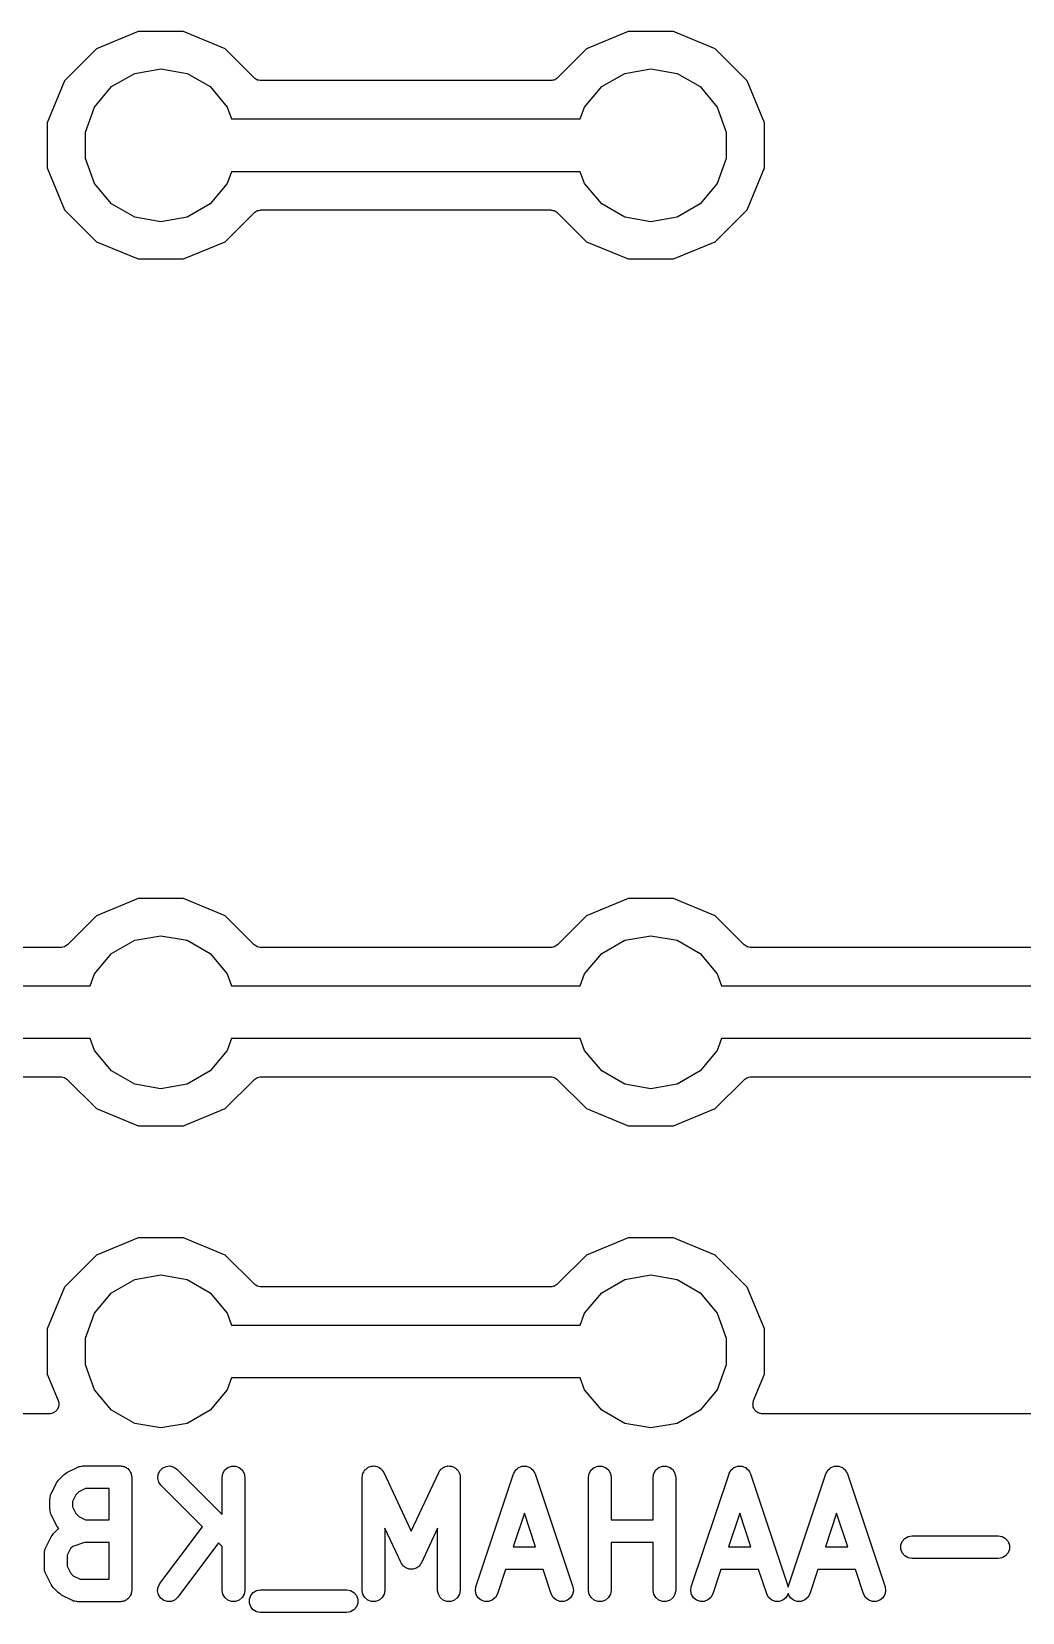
# Model space of a CAD drawing. Extents: x 66 to 115.1, y -104 to -36.7.
# Drawn here: x 90.29 to 103.43, y -103.96 to -82.99 of the extents above; entities that cross this region are included whole.
import ezdxf

# ---------------------------------------------------------------- set-up
doc = ezdxf.new("R2010")
doc.units = 0
doc.header["$MEASUREMENT"] = 0
doc.layers.add('BLACK', color=7, linetype='CONTINUOUS')

msp = doc.modelspace()

# ---------------------------------------------------------------- linework, layer by layer
at = {"layer": 'BLACK', "linetype": 'CONTINUOUS'}
for p, q in [((91.7, -82.992), (91.1458, -83.2216)), ((92.3, -82.992), (91.7, -82.992)), ((92.8542, -83.2216), (92.3, -82.992)), ((98.2, -82.992), (97.6458, -83.2216)), ((98.8, -82.992), (98.2, -82.992)), ((99.3542, -83.2216), (98.8, -82.992)), ((91.1458, -83.2216), (90.7216, -83.6458)), ((93.2374, -83.6048), (92.8542, -83.2216)), ((97.6458, -83.2216), (97.2626, -83.6048)), ((99.7784, -83.6458), (99.3542, -83.2216)), ((90.7216, -83.6458), (90.492, -84.2)), ((91.3473, -83.7221), (91.6527, -83.5458)), ((91.6527, -83.5458), (92, -83.4846)), ((92, -83.4846), (92.3473, -83.5458)), ((92.3473, -83.5458), (92.6527, -83.7221)), ((93.242, -83.608), (93.2374, -83.6048)), ((93.2456, -83.6123), (93.242, -83.608)), ((93.26, -83.6206), (93.2456, -83.6123)), ((93.2736, -83.6301), (93.26, -83.6206)), ((93.279, -83.6315), (93.2736, -83.6301)), ((93.2838, -83.6343), (93.279, -83.6315)), ((93.3001, -83.6372), (93.2838, -83.6343)), ((93.3162, -83.6415), (93.3001, -83.6372)), ((93.3217, -83.641), (93.3162, -83.6415)), ((93.3272, -83.642), (93.3217, -83.641)), ((97.1728, -83.642), (93.3272, -83.642)), ((97.1783, -83.641), (97.1728, -83.642)), ((97.1838, -83.6415), (97.1783, -83.641)), ((97.1999, -83.6372), (97.1838, -83.6415)), ((97.2162, -83.6343), (97.1999, -83.6372)), ((97.221, -83.6315), (97.2162, -83.6343)), ((97.2264, -83.6301), (97.221, -83.6315)), ((97.24, -83.6206), (97.2264, -83.6301)), ((97.2544, -83.6123), (97.24, -83.6206)), ((97.258, -83.608), (97.2544, -83.6123)), ((97.2626, -83.6048), (97.258, -83.608)), ((97.8473, -83.7221), (98.1527, -83.5458)), ((98.1527, -83.5458), (98.5, -83.4846)), ((98.5, -83.4846), (98.8473, -83.5458)), ((98.8473, -83.5458), (99.1527, -83.7221)), ((100.008, -84.2), (99.7784, -83.6458)), ((91.1206, -83.9923), (91.3473, -83.7221)), ((92.6527, -83.7221), (92.8794, -83.9923)), ((97.6206, -83.9923), (97.8473, -83.7221)), ((99.1527, -83.7221), (99.3794, -83.9923)), ((91, -84.3237), (91.1206, -83.9923)), ((92.8794, -83.9923), (92.9368, -84.15)), ((97.5632, -84.15), (97.6206, -83.9923)), ((99.3794, -83.9923), (99.5, -84.3237)), ((90.492, -84.2), (90.492, -84.8)), ((92.9368, -84.15), (97.5632, -84.15)), ((100.008, -84.8), (100.008, -84.2)), ((91, -84.6763), (91, -84.3237)), ((99.5, -84.3237), (99.5, -84.6763)), ((91.1206, -85.0077), (91, -84.6763)), ((99.5, -84.6763), (99.3794, -85.0077)), ((90.492, -84.8), (90.7216, -85.3542)), ((92.9368, -84.85), (92.8794, -85.0077)), ((97.5632, -84.85), (92.9368, -84.85)), ((97.6206, -85.0077), (97.5632, -84.85)), ((99.7784, -85.3542), (100.008, -84.8)), ((91.3473, -85.2779), (91.1206, -85.0077)), ((92.8794, -85.0077), (92.6527, -85.2779)), ((97.8473, -85.2779), (97.6206, -85.0077)), ((99.3794, -85.0077), (99.1527, -85.2779)), ((91.6527, -85.4542), (91.3473, -85.2779)), ((92.6527, -85.2779), (92.3473, -85.4542)), ((98.1527, -85.4542), (97.8473, -85.2779)), ((99.1527, -85.2779), (98.8473, -85.4542)), ((90.7216, -85.3542), (91.1458, -85.7784)), ((92, -85.5154), (91.6527, -85.4542)), ((92.3473, -85.4542), (92, -85.5154)), ((92.8542, -85.7784), (93.2374, -85.3952)), ((93.2374, -85.3952), (93.242, -85.392)), ((93.242, -85.392), (93.2456, -85.3877)), ((93.2456, -85.3877), (93.26, -85.3794)), ((93.26, -85.3794), (93.2736, -85.3699)), ((93.2736, -85.3699), (93.279, -85.3685)), ((93.279, -85.3685), (93.2838, -85.3657)), ((93.2838, -85.3657), (93.3001, -85.3628)), ((93.3001, -85.3628), (93.3162, -85.3585)), ((93.3162, -85.3585), (93.3217, -85.359)), ((93.3217, -85.359), (93.3272, -85.358)), ((93.3272, -85.358), (97.1728, -85.358)), ((97.1728, -85.358), (97.1783, -85.359)), ((97.1783, -85.359), (97.1838, -85.3585)), ((97.1838, -85.3585), (97.1999, -85.3628)), ((97.1999, -85.3628), (97.2162, -85.3657)), ((97.2162, -85.3657), (97.221, -85.3685)), ((97.221, -85.3685), (97.2264, -85.3699)), ((97.2264, -85.3699), (97.24, -85.3794)), ((97.24, -85.3794), (97.2544, -85.3877)), ((97.2544, -85.3877), (97.258, -85.392)), ((97.258, -85.392), (97.2626, -85.3952)), ((97.2626, -85.3952), (97.6458, -85.7784)), ((98.5, -85.5154), (98.1527, -85.4542)), ((98.8473, -85.4542), (98.5, -85.5154)), ((99.3542, -85.7784), (99.7784, -85.3542)), ((91.1458, -85.7784), (91.7, -86.008)), ((92.3, -86.008), (92.8542, -85.7784)), ((97.6458, -85.7784), (98.2, -86.008)), ((98.8, -86.008), (99.3542, -85.7784)), ((91.7, -86.008), (92.3, -86.008)), ((98.2, -86.008), (98.8, -86.008)), ((91.7, -94.492), (91.1458, -94.7216)), ((92.3, -94.492), (91.7, -94.492)), ((92.8542, -94.7216), (92.3, -94.492)), ((98.2, -94.492), (97.6458, -94.7216)), ((98.8, -94.492), (98.2, -94.492)), ((99.3542, -94.7216), (98.8, -94.492)), ((91.1458, -94.7216), (90.7626, -95.1048)), ((93.2374, -95.1048), (92.8542, -94.7216)), ((97.6458, -94.7216), (97.2626, -95.1048)), ((99.7374, -95.1048), (99.3542, -94.7216)), ((91.6527, -95.0458), (92, -94.9846)), ((92, -94.9846), (92.3473, -95.0458)), ((98.1527, -95.0458), (98.5, -94.9846)), ((98.5, -94.9846), (98.8473, -95.0458)), ((90.6728, -95.142), (84.8272, -95.142)), ((90.6783, -95.141), (90.6728, -95.142)), ((90.6838, -95.1415), (90.6783, -95.141)), ((90.6999, -95.1372), (90.6838, -95.1415)), ((90.7162, -95.1343), (90.6999, -95.1372)), ((90.721, -95.1315), (90.7162, -95.1343)), ((90.7264, -95.1301), (90.721, -95.1315)), ((90.74, -95.1206), (90.7264, -95.1301)), ((90.7544, -95.1123), (90.74, -95.1206)), ((90.758, -95.108), (90.7544, -95.1123)), ((90.7626, -95.1048), (90.758, -95.108)), ((91.3473, -95.2221), (91.6527, -95.0458)), ((92.3473, -95.0458), (92.6527, -95.2221)), ((93.242, -95.108), (93.2374, -95.1048)), ((93.2456, -95.1123), (93.242, -95.108)), ((93.26, -95.1206), (93.2456, -95.1123)), ((93.2736, -95.1301), (93.26, -95.1206)), ((93.279, -95.1315), (93.2736, -95.1301)), ((93.2838, -95.1343), (93.279, -95.1315)), ((93.3001, -95.1372), (93.2838, -95.1343)), ((93.3162, -95.1415), (93.3001, -95.1372)), ((93.3217, -95.141), (93.3162, -95.1415)), ((93.3272, -95.142), (93.3217, -95.141)), ((97.1728, -95.142), (93.3272, -95.142)), ((97.1783, -95.141), (97.1728, -95.142)), ((97.1838, -95.1415), (97.1783, -95.141)), ((97.1999, -95.1372), (97.1838, -95.1415)), ((97.2162, -95.1343), (97.1999, -95.1372)), ((97.221, -95.1315), (97.2162, -95.1343)), ((97.2264, -95.1301), (97.221, -95.1315)), ((97.24, -95.1206), (97.2264, -95.1301)), ((97.2544, -95.1123), (97.24, -95.1206)), ((97.258, -95.108), (97.2544, -95.1123)), ((97.2626, -95.1048), (97.258, -95.108)), ((97.8473, -95.2221), (98.1527, -95.0458)), ((98.8473, -95.0458), (99.1527, -95.2221)), ((99.742, -95.108), (99.7374, -95.1048)), ((99.7456, -95.1123), (99.742, -95.108)), ((99.76, -95.1206), (99.7456, -95.1123)), ((99.7736, -95.1301), (99.76, -95.1206)), ((99.779, -95.1315), (99.7736, -95.1301)), ((99.7838, -95.1343), (99.779, -95.1315)), ((99.8001, -95.1372), (99.7838, -95.1343)), ((99.8162, -95.1415), (99.8001, -95.1372)), ((99.8217, -95.141), (99.8162, -95.1415)), ((99.8272, -95.142), (99.8217, -95.141)), ((105.173, -95.142), (99.8272, -95.142)), ((91.1206, -95.4923), (91.3473, -95.2221)), ((92.6527, -95.2221), (92.8794, -95.4923)), ((97.6206, -95.4923), (97.8473, -95.2221)), ((99.1527, -95.2221), (99.3794, -95.4923)), ((91.0632, -95.65), (91.1206, -95.4923)), ((92.8794, -95.4923), (92.9368, -95.65)), ((97.5632, -95.65), (97.6206, -95.4923)), ((99.3794, -95.4923), (99.4368, -95.65)), ((84.4368, -95.65), (91.0632, -95.65)), ((92.9368, -95.65), (97.5632, -95.65)), ((99.4368, -95.65), (105.563, -95.65)), ((91.0632, -96.35), (84.4368, -96.35)), ((91.1206, -96.5077), (91.0632, -96.35)), ((92.9368, -96.35), (92.8794, -96.5077)), ((97.5632, -96.35), (92.9368, -96.35)), ((97.6206, -96.5077), (97.5632, -96.35)), ((99.4368, -96.35), (99.3794, -96.5077)), ((105.563, -96.35), (99.4368, -96.35)), ((91.3473, -96.7779), (91.1206, -96.5077)), ((92.8794, -96.5077), (92.6527, -96.7779)), ((97.8473, -96.7779), (97.6206, -96.5077)), ((99.3794, -96.5077), (99.1527, -96.7779)), ((84.8272, -96.858), (90.6728, -96.858)), ((90.6728, -96.858), (90.6783, -96.859)), ((90.6783, -96.859), (90.6838, -96.8585)), ((90.6838, -96.8585), (90.6999, -96.8628)), ((90.6999, -96.8628), (90.7162, -96.8657)), ((90.7162, -96.8657), (90.721, -96.8685)), ((90.721, -96.8685), (90.7264, -96.8699)), ((90.7264, -96.8699), (90.74, -96.8794)), ((91.6527, -96.9542), (91.3473, -96.7779)), ((92.6527, -96.7779), (92.3473, -96.9542)), ((93.26, -96.8794), (93.2736, -96.8699)), ((93.2736, -96.8699), (93.279, -96.8685)), ((93.279, -96.8685), (93.2838, -96.8657)), ((93.2838, -96.8657), (93.3001, -96.8628)), ((93.3001, -96.8628), (93.3162, -96.8585)), ((93.3162, -96.8585), (93.3217, -96.859)), ((93.3217, -96.859), (93.3272, -96.858)), ((93.3272, -96.858), (97.1728, -96.858)), ((97.1728, -96.858), (97.1783, -96.859)), ((97.1783, -96.859), (97.1838, -96.8585)), ((97.1838, -96.8585), (97.1999, -96.8628)), ((97.1999, -96.8628), (97.2162, -96.8657)), ((97.2162, -96.8657), (97.221, -96.8685)), ((97.221, -96.8685), (97.2264, -96.8699)), ((97.2264, -96.8699), (97.24, -96.8794)), ((98.1527, -96.9542), (97.8473, -96.7779)), ((99.1527, -96.7779), (98.8473, -96.9542)), ((99.76, -96.8794), (99.7736, -96.8699)), ((99.7736, -96.8699), (99.779, -96.8685)), ((99.779, -96.8685), (99.7838, -96.8657)), ((99.7838, -96.8657), (99.8001, -96.8628)), ((99.8001, -96.8628), (99.8162, -96.8585)), ((99.8162, -96.8585), (99.8217, -96.859)), ((99.8217, -96.859), (99.8272, -96.858)), ((99.8272, -96.858), (105.173, -96.858)), ((90.74, -96.8794), (90.7544, -96.8877)), ((90.7544, -96.8877), (90.758, -96.892)), ((90.758, -96.892), (90.7626, -96.8952)), ((90.7626, -96.8952), (91.1458, -97.2784)), ((92, -97.0154), (91.6527, -96.9542)), ((92.3473, -96.9542), (92, -97.0154)), ((92.8542, -97.2784), (93.2374, -96.8952)), ((93.2374, -96.8952), (93.242, -96.892)), ((93.242, -96.892), (93.2456, -96.8877)), ((93.2456, -96.8877), (93.26, -96.8794)), ((97.24, -96.8794), (97.2544, -96.8877)), ((97.2544, -96.8877), (97.258, -96.892)), ((97.258, -96.892), (97.2626, -96.8952)), ((97.2626, -96.8952), (97.6458, -97.2784)), ((98.5, -97.0154), (98.1527, -96.9542)), ((98.8473, -96.9542), (98.5, -97.0154)), ((99.3542, -97.2784), (99.7374, -96.8952)), ((99.7374, -96.8952), (99.742, -96.892)), ((99.742, -96.892), (99.7456, -96.8877)), ((99.7456, -96.8877), (99.76, -96.8794)), ((91.1458, -97.2784), (91.7, -97.508)), ((92.3, -97.508), (92.8542, -97.2784)), ((97.6458, -97.2784), (98.2, -97.508)), ((98.8, -97.508), (99.3542, -97.2784)), ((91.7, -97.508), (92.3, -97.508)), ((98.2, -97.508), (98.8, -97.508)), ((91.7, -98.992), (91.1458, -99.2216)), ((92.3, -98.992), (91.7, -98.992)), ((92.8542, -99.2216), (92.3, -98.992)), ((98.2, -98.992), (97.6458, -99.2216)), ((98.8, -98.992), (98.2, -98.992)), ((99.3542, -99.2216), (98.8, -98.992)), ((91.1458, -99.2216), (90.7216, -99.6458)), ((93.2374, -99.6048), (92.8542, -99.2216)), ((97.6458, -99.2216), (97.2626, -99.6048)), ((99.7784, -99.6458), (99.3542, -99.2216)), ((91.3473, -99.7221), (91.6527, -99.5458)), ((91.6527, -99.5458), (92, -99.4846)), ((92, -99.4846), (92.3473, -99.5458)), ((92.3473, -99.5458), (92.6527, -99.7221)), ((97.8473, -99.7221), (98.1527, -99.5458)), ((98.1527, -99.5458), (98.5, -99.4846)), ((98.5, -99.4846), (98.8473, -99.5458)), ((98.8473, -99.5458), (99.1527, -99.7221)), ((90.7216, -99.6458), (90.492, -100.2)), ((91.1206, -99.9923), (91.3473, -99.7221)), ((92.6527, -99.7221), (92.8794, -99.9923)), ((93.242, -99.608), (93.2374, -99.6048)), ((93.2456, -99.6123), (93.242, -99.608)), ((93.26, -99.6206), (93.2456, -99.6123)), ((93.2736, -99.6301), (93.26, -99.6206)), ((93.279, -99.6315), (93.2736, -99.6301)), ((93.2838, -99.6343), (93.279, -99.6315)), ((93.3001, -99.6372), (93.2838, -99.6343)), ((93.3162, -99.6415), (93.3001, -99.6372)), ((93.3217, -99.641), (93.3162, -99.6415)), ((93.3272, -99.642), (93.3217, -99.641)), ((97.1728, -99.642), (93.3272, -99.642)), ((97.1783, -99.641), (97.1728, -99.642)), ((97.1838, -99.6415), (97.1783, -99.641)), ((97.1999, -99.6372), (97.1838, -99.6415)), ((97.2162, -99.6343), (97.1999, -99.6372)), ((97.221, -99.6315), (97.2162, -99.6343)), ((97.2264, -99.6301), (97.221, -99.6315)), ((97.24, -99.6206), (97.2264, -99.6301)), ((97.2544, -99.6123), (97.24, -99.6206)), ((97.258, -99.608), (97.2544, -99.6123)), ((97.2626, -99.6048), (97.258, -99.608)), ((97.6206, -99.9923), (97.8473, -99.7221)), ((99.1527, -99.7221), (99.3794, -99.9923)), ((100.008, -100.2), (99.7784, -99.6458)), ((91, -100.324), (91.1206, -99.9923)), ((92.8794, -99.9923), (92.9368, -100.15)), ((97.5632, -100.15), (97.6206, -99.9923)), ((99.3794, -99.9923), (99.5, -100.324)), ((90.492, -100.2), (90.492, -100.8)), ((92.9368, -100.15), (97.5632, -100.15)), ((100.008, -100.8), (100.008, -100.2)), ((91, -100.676), (91, -100.324)), ((99.5, -100.324), (99.5, -100.676)), ((90.492, -100.8), (90.6376, -101.151)), ((91.1206, -101.008), (91, -100.676)), ((92.9368, -100.85), (92.8794, -101.008)), ((97.5632, -100.85), (92.9368, -100.85)), ((97.6206, -101.008), (97.5632, -100.85)), ((99.5, -100.676), (99.3794, -101.008)), ((99.8624, -101.151), (100.008, -100.8)), ((91.3473, -101.278), (91.1206, -101.008)), ((92.8794, -101.008), (92.6527, -101.278)), ((97.8473, -101.278), (97.6206, -101.008)), ((99.3794, -101.008), (99.1527, -101.278)), ((90.621, -101.277), (90.6108, -101.287)), ((90.6249, -101.27), (90.621, -101.277)), ((90.6302, -101.263), (90.6249, -101.27)), ((90.635, -101.25), (90.6302, -101.263)), ((90.6414, -101.238), (90.635, -101.25)), ((90.6376, -101.151), (90.6406, -101.165)), ((90.6406, -101.165), (90.6453, -101.178)), ((90.6425, -101.23), (90.6414, -101.238)), ((90.6453, -101.222), (90.6425, -101.23)), ((90.6453, -101.178), (90.6453, -101.186)), ((90.6453, -101.186), (90.6471, -101.194)), ((90.6471, -101.194), (90.6453, -101.208)), ((90.6453, -101.208), (90.6453, -101.222)), ((91.6527, -101.454), (91.3473, -101.278)), ((92.6527, -101.278), (92.3473, -101.454)), ((98.1527, -101.454), (97.8473, -101.278)), ((99.1527, -101.278), (98.8473, -101.454)), ((99.8529, -101.194), (99.8547, -101.186)), ((99.8547, -101.208), (99.8529, -101.194)), ((99.8547, -101.178), (99.8594, -101.165)), ((99.8547, -101.186), (99.8547, -101.178)), ((99.8547, -101.222), (99.8547, -101.208)), ((99.8575, -101.23), (99.8547, -101.222)), ((99.8586, -101.238), (99.8575, -101.23)), ((99.865, -101.25), (99.8586, -101.238)), ((99.8594, -101.165), (99.8624, -101.151)), ((99.8698, -101.263), (99.865, -101.25)), ((99.8751, -101.27), (99.8698, -101.263)), ((99.879, -101.277), (99.8751, -101.27)), ((99.8892, -101.287), (99.879, -101.277)), ((90.5202, -101.327), (84.9798, -101.327)), ((90.5339, -101.325), (90.5202, -101.327)), ((90.5477, -101.324), (90.5339, -101.325)), ((90.5554, -101.321), (90.5477, -101.324)), ((90.5637, -101.319), (90.5554, -101.321)), ((90.5757, -101.312), (90.5637, -101.319)), ((90.5885, -101.307), (90.5757, -101.312)), ((90.5946, -101.301), (90.5885, -101.307)), ((90.6019, -101.297), (90.5946, -101.301)), ((90.6108, -101.287), (90.6019, -101.297)), ((92, -101.515), (91.6527, -101.454)), ((92.3473, -101.454), (92, -101.515)), ((98.5, -101.515), (98.1527, -101.454)), ((98.8473, -101.454), (98.5, -101.515)), ((99.8981, -101.297), (99.8892, -101.287)), ((99.9054, -101.301), (99.8981, -101.297)), ((99.9115, -101.307), (99.9054, -101.301)), ((99.9243, -101.312), (99.9115, -101.307)), ((99.9363, -101.319), (99.9243, -101.312)), ((99.9446, -101.321), (99.9363, -101.319)), ((99.9523, -101.324), (99.9446, -101.321)), ((99.9661, -101.325), (99.9523, -101.324)), ((99.9798, -101.327), (99.9661, -101.325)), ((105.02, -101.327), (99.9798, -101.327)), ((90.735, -102.12), (90.7543, -102.106)), ((90.7543, -102.106), (90.8972, -102.034)), ((90.8972, -102.034), (90.9055, -102.032)), ((90.9055, -102.032), (90.913, -102.028)), ((90.913, -102.028), (90.9303, -102.025)), ((90.9303, -102.025), (90.9471, -102.02)), ((90.9471, -102.02), (90.9558, -102.02)), ((90.9558, -102.02), (90.9643, -102.019)), ((90.9643, -102.019), (91.4643, -102.019)), ((91.4643, -102.019), (91.4772, -102.021)), ((91.4772, -102.021), (91.4903, -102.021)), ((91.4903, -102.021), (91.5027, -102.025)), ((91.5027, -102.025), (91.5156, -102.028)), ((91.5156, -102.028), (91.527, -102.034)), ((91.527, -102.034), (91.5393, -102.039)), ((91.5393, -102.039), (91.5493, -102.047)), ((91.5493, -102.047), (91.5607, -102.054)), ((91.5607, -102.054), (91.5691, -102.064)), ((91.5691, -102.064), (91.5792, -102.072)), ((91.5792, -102.072), (91.5858, -102.084)), ((91.5858, -102.084), (91.5942, -102.094)), ((91.5942, -102.094), (91.5987, -102.106)), ((91.5987, -102.106), (91.6052, -102.117)), ((91.6052, -102.117), (91.6075, -102.13)), ((91.9623, -102.13), (91.9843, -102.083)), ((91.9843, -102.083), (92.0211, -102.046)), ((92.0211, -102.046), (92.0683, -102.024)), ((92.0683, -102.024), (92.1202, -102.019)), ((92.1202, -102.019), (92.1705, -102.033)), ((92.1705, -102.033), (92.2132, -102.063)), ((92.2132, -102.063), (92.8143, -102.664)), ((92.8143, -102.169), (92.8233, -102.117)), ((92.8233, -102.117), (92.8494, -102.072)), ((92.8494, -102.072), (92.8893, -102.039)), ((92.8893, -102.039), (92.9382, -102.021)), ((92.9382, -102.021), (92.9903, -102.021)), ((92.9903, -102.021), (93.0393, -102.039)), ((93.0393, -102.039), (93.0792, -102.072)), ((93.0792, -102.072), (93.1052, -102.117)), ((93.1052, -102.117), (93.1143, -102.169)), ((94.6793, -102.124), (94.6805, -102.117)), ((94.6805, -102.117), (94.6903, -102.1)), ((94.6903, -102.1), (94.6985, -102.083)), ((94.6985, -102.083), (94.7032, -102.078)), ((94.7032, -102.078), (94.7065, -102.072)), ((94.7065, -102.072), (94.7215, -102.06)), ((94.7215, -102.06), (94.7354, -102.046)), ((94.7354, -102.046), (94.7414, -102.043)), ((94.7414, -102.043), (94.7464, -102.039)), ((94.7464, -102.039), (94.7648, -102.032)), ((94.7648, -102.032), (94.7826, -102.024)), ((94.7826, -102.024), (94.7892, -102.023)), ((94.7892, -102.023), (94.7954, -102.021)), ((94.7954, -102.021), (94.815, -102.021)), ((94.815, -102.021), (94.8345, -102.019)), ((94.8345, -102.019), (94.8409, -102.021)), ((94.8409, -102.021), (94.8475, -102.021)), ((94.8475, -102.021), (94.8659, -102.028)), ((94.8659, -102.028), (94.8848, -102.033)), ((94.8848, -102.033), (94.8902, -102.036)), ((94.8902, -102.036), (94.8964, -102.039)), ((94.8964, -102.039), (94.9114, -102.051)), ((94.9114, -102.051), (94.9275, -102.062)), ((94.9275, -102.062), (94.9313, -102.068)), ((94.9313, -102.068), (94.9363, -102.072)), ((94.9363, -102.072), (94.9461, -102.089)), ((94.9461, -102.089), (94.9574, -102.105)), ((94.9574, -102.105), (95.3214, -102.885)), ((95.3214, -102.885), (95.6855, -102.105)), ((95.6855, -102.105), (95.6967, -102.089)), ((95.6967, -102.089), (95.7065, -102.072)), ((95.7065, -102.072), (95.7116, -102.068)), ((95.7116, -102.068), (95.7154, -102.062)), ((95.7154, -102.062), (95.7314, -102.051)), ((95.7314, -102.051), (95.7464, -102.039)), ((95.7464, -102.039), (95.7526, -102.036)), ((95.7526, -102.036), (95.7581, -102.033)), ((95.7581, -102.033), (95.777, -102.028)), ((95.777, -102.028), (95.7954, -102.021)), ((95.7954, -102.021), (95.802, -102.021)), ((95.802, -102.021), (95.8084, -102.019)), ((95.8084, -102.019), (95.8279, -102.021)), ((95.8279, -102.021), (95.8475, -102.021)), ((95.8475, -102.021), (95.8537, -102.023)), ((95.8537, -102.023), (95.8603, -102.024)), ((95.8603, -102.024), (95.878, -102.032)), ((95.878, -102.032), (95.8964, -102.039)), ((95.8964, -102.039), (95.9015, -102.043)), ((95.9015, -102.043), (95.9075, -102.046)), ((95.9075, -102.046), (95.9213, -102.06)), ((95.9213, -102.06), (95.9363, -102.072)), ((95.9363, -102.072), (95.9396, -102.078)), ((95.9396, -102.078), (95.9443, -102.083)), ((95.9443, -102.083), (95.9526, -102.1)), ((95.9526, -102.1), (95.9624, -102.117)), ((95.9624, -102.117), (95.9635, -102.124)), ((96.6791, -102.121), (96.6811, -102.117)), ((96.6811, -102.117), (96.6819, -102.113)), ((96.6819, -102.113), (96.6934, -102.095)), ((96.6934, -102.095), (96.7039, -102.075)), ((96.7039, -102.075), (96.707, -102.073)), ((96.707, -102.073), (96.7092, -102.069)), ((96.7092, -102.069), (96.7264, -102.055)), ((96.7264, -102.055), (96.7429, -102.041)), ((96.7429, -102.041), (96.7468, -102.039)), ((96.7468, -102.039), (96.75, -102.037)), ((96.75, -102.037), (96.7709, -102.03)), ((96.7709, -102.03), (96.7914, -102.022)), ((96.7914, -102.022), (96.7955, -102.022)), ((96.7955, -102.022), (96.7994, -102.02)), ((96.7994, -102.02), (96.8214, -102.021)), ((96.8214, -102.021), (96.8434, -102.02)), ((96.8434, -102.02), (96.8474, -102.022)), ((96.8474, -102.022), (96.8515, -102.022)), ((96.8515, -102.022), (96.872, -102.03)), ((96.872, -102.03), (96.8929, -102.037)), ((96.8929, -102.037), (96.8961, -102.039)), ((96.8961, -102.039), (96.8999, -102.041)), ((96.8999, -102.041), (96.9164, -102.055)), ((96.9164, -102.055), (96.9337, -102.069)), ((96.9337, -102.069), (96.9358, -102.073)), ((96.9358, -102.073), (96.9389, -102.075)), ((96.9389, -102.075), (96.9494, -102.095)), ((96.9494, -102.095), (96.9609, -102.113)), ((96.9609, -102.113), (96.9618, -102.117)), ((96.9618, -102.117), (96.9637, -102.121)), ((97.6714, -102.169), (97.6805, -102.117)), ((97.6805, -102.117), (97.7065, -102.072)), ((97.7065, -102.072), (97.7464, -102.039)), ((97.7464, -102.039), (97.7954, -102.021)), ((97.7954, -102.021), (97.8475, -102.021)), ((97.8475, -102.021), (97.8964, -102.039)), ((97.8964, -102.039), (97.9363, -102.072)), ((97.9363, -102.072), (97.9624, -102.117)), ((97.9624, -102.117), (97.9714, -102.169)), ((98.5286, -102.169), (98.5376, -102.117)), ((98.5376, -102.117), (98.5637, -102.072)), ((98.5637, -102.072), (98.6036, -102.039)), ((98.6036, -102.039), (98.6525, -102.021)), ((98.6525, -102.021), (98.7046, -102.021)), ((98.7046, -102.021), (98.7536, -102.039)), ((98.7536, -102.039), (98.7935, -102.072)), ((98.7935, -102.072), (98.8195, -102.117)), ((98.8195, -102.117), (98.8286, -102.169)), ((99.5363, -102.121), (99.5382, -102.117)), ((99.5382, -102.117), (99.5391, -102.113)), ((99.5391, -102.113), (99.5506, -102.095)), ((99.5506, -102.095), (99.5611, -102.075)), ((99.5611, -102.075), (99.5642, -102.073)), ((99.5642, -102.073), (99.5663, -102.069)), ((99.5663, -102.069), (99.5836, -102.055)), ((99.5836, -102.055), (99.6001, -102.041)), ((99.6001, -102.041), (99.6039, -102.039)), ((99.6039, -102.039), (99.6071, -102.037)), ((99.6071, -102.037), (99.628, -102.03)), ((99.628, -102.03), (99.6485, -102.022)), ((99.6485, -102.022), (99.6526, -102.022)), ((99.6526, -102.022), (99.6566, -102.02)), ((99.6566, -102.02), (99.6786, -102.021)), ((99.6786, -102.021), (99.7006, -102.02)), ((99.7006, -102.02), (99.7045, -102.022)), ((99.7045, -102.022), (99.7086, -102.022)), ((99.7086, -102.022), (99.7291, -102.03)), ((99.7291, -102.03), (99.75, -102.037)), ((99.75, -102.037), (99.7532, -102.039)), ((99.7532, -102.039), (99.7571, -102.041)), ((99.7571, -102.041), (99.7736, -102.055)), ((99.7736, -102.055), (99.7908, -102.069)), ((99.7908, -102.069), (99.793, -102.073)), ((99.793, -102.073), (99.7961, -102.075)), ((99.7961, -102.075), (99.8065, -102.095)), ((99.8065, -102.095), (99.8181, -102.113)), ((99.8181, -102.113), (99.8189, -102.117)), ((99.8189, -102.117), (99.8209, -102.121)), ((100.822, -102.121), (100.824, -102.117)), ((100.824, -102.117), (100.825, -102.113)), ((100.825, -102.113), (100.836, -102.095)), ((100.836, -102.095), (100.847, -102.075)), ((100.847, -102.075), (100.85, -102.073)), ((100.85, -102.073), (100.852, -102.069)), ((100.852, -102.069), (100.869, -102.055)), ((100.869, -102.055), (100.886, -102.041)), ((100.886, -102.041), (100.89, -102.039)), ((100.89, -102.039), (100.893, -102.037)), ((100.893, -102.037), (100.914, -102.03)), ((100.914, -102.03), (100.934, -102.022)), ((100.934, -102.022), (100.938, -102.022)), ((100.938, -102.022), (100.942, -102.02)), ((100.942, -102.02), (100.964, -102.021)), ((100.964, -102.021), (100.986, -102.02)), ((100.986, -102.02), (100.99, -102.022)), ((100.99, -102.022), (100.994, -102.022)), ((100.994, -102.022), (101.015, -102.03)), ((101.015, -102.03), (101.036, -102.037)), ((101.036, -102.037), (101.039, -102.039)), ((101.039, -102.039), (101.043, -102.041)), ((101.043, -102.041), (101.059, -102.055)), ((101.059, -102.055), (101.077, -102.069)), ((101.077, -102.069), (101.079, -102.073)), ((101.079, -102.073), (101.082, -102.075)), ((101.082, -102.075), (101.092, -102.095)), ((101.092, -102.095), (101.104, -102.113)), ((101.104, -102.113), (101.105, -102.117)), ((101.105, -102.117), (101.107, -102.121)), ((90.5444, -102.387), (90.6158, -102.244)), ((90.6158, -102.244), (90.6301, -102.225)), ((90.6301, -102.225), (90.6439, -102.205)), ((90.6439, -102.205), (90.7154, -102.134)), ((90.7154, -102.134), (90.735, -102.12)), ((90.9997, -102.319), (90.9103, -102.363)), ((91.3143, -102.319), (90.9997, -102.319)), ((91.3143, -102.733), (91.3143, -102.319)), ((91.6075, -102.13), (91.612, -102.143)), ((91.612, -102.143), (91.612, -102.156)), ((91.612, -102.156), (91.6143, -102.169)), ((91.6143, -102.169), (91.6143, -103.669)), ((91.9577, -102.182), (91.9623, -102.13)), ((91.9712, -102.232), (91.9577, -102.182)), ((92.0011, -102.275), (91.9712, -102.232)), ((92.5519, -102.826), (92.0011, -102.275)), ((92.8143, -102.664), (92.8143, -102.169)), ((93.1143, -102.169), (93.1143, -103.669)), ((94.6714, -102.169), (94.6748, -102.149)), ((94.6714, -103.669), (94.6714, -102.169)), ((94.6748, -102.149), (94.6765, -102.13)), ((94.6765, -102.13), (94.6793, -102.124)), ((95.9635, -102.124), (95.9663, -102.13)), ((95.9663, -102.13), (95.968, -102.149)), ((95.968, -102.149), (95.9714, -102.169)), ((95.9714, -102.169), (95.9714, -103.669)), ((96.1791, -103.621), (96.6791, -102.121)), ((96.9637, -102.121), (97.4637, -103.621)), ((97.6714, -103.669), (97.6714, -102.169)), ((97.9714, -102.169), (97.9714, -102.733)), ((98.5286, -102.733), (98.5286, -102.169)), ((98.8286, -102.169), (98.8286, -103.669)), ((99.0363, -103.621), (99.5363, -102.121)), ((99.8209, -102.121), (100.321, -103.621)), ((100.322, -103.621), (100.822, -102.121)), ((101.107, -102.121), (101.607, -103.621)), ((90.5286, -102.454), (90.5301, -102.446)), ((90.5286, -102.597), (90.5286, -102.454)), ((90.5296, -102.437), (90.5346, -102.42)), ((90.5301, -102.446), (90.5296, -102.437)), ((90.5346, -102.42), (90.5376, -102.403)), ((90.5376, -102.403), (90.5419, -102.395)), ((90.5419, -102.395), (90.5444, -102.387)), ((90.8733, -102.4), (90.8286, -102.49)), ((90.8286, -102.49), (90.8286, -102.562)), ((90.9103, -102.363), (90.8733, -102.4)), ((90.5301, -102.606), (90.5286, -102.597)), ((90.5296, -102.614), (90.5301, -102.606)), ((90.5346, -102.631), (90.5296, -102.614)), ((90.5376, -102.648), (90.5346, -102.631)), ((90.5419, -102.656), (90.5376, -102.648)), ((90.5444, -102.664), (90.5419, -102.656)), ((90.6158, -102.807), (90.5444, -102.664)), ((90.8286, -102.562), (90.8733, -102.651)), ((90.8733, -102.651), (90.9103, -102.688)), ((90.9103, -102.688), (90.9997, -102.733)), ((90.9997, -102.733), (91.3143, -102.733)), ((96.8214, -102.643), (96.6724, -103.09)), ((96.9705, -103.09), (96.8214, -102.643)), ((97.9714, -102.733), (98.5286, -102.733)), ((99.6786, -102.643), (99.5295, -103.09)), ((99.8276, -103.09), (99.6786, -102.643)), ((100.964, -102.643), (100.815, -103.09)), ((101.113, -103.09), (100.964, -102.643)), ((90.5444, -102.959), (90.5587, -102.939)), ((90.5587, -102.939), (90.5725, -102.92)), ((90.5725, -102.92), (90.6439, -102.848)), ((90.6302, -102.826), (90.6158, -102.807)), ((90.6439, -102.846), (90.6302, -102.826)), ((90.6452, -102.847), (90.6439, -102.846)), ((90.6439, -102.848), (90.6452, -102.847)), ((91.9871, -103.579), (92.5519, -102.826)), ((95.1855, -103.303), (94.9714, -102.845)), ((94.9714, -102.845), (94.9714, -103.669)), ((95.6714, -102.845), (95.4574, -103.303)), ((95.6714, -103.669), (95.6714, -102.845)), ((101.868, -102.982), (101.913, -102.956)), ((101.913, -102.956), (101.964, -102.947)), ((101.964, -102.947), (103.107, -102.947)), ((103.107, -102.947), (103.158, -102.956)), ((103.158, -102.956), (103.204, -102.982)), ((90.4571, -103.169), (90.4586, -103.16)), ((90.4581, -103.151), (90.4631, -103.135)), ((90.4586, -103.16), (90.4581, -103.151)), ((90.4631, -103.135), (90.4662, -103.117)), ((90.4662, -103.117), (90.4705, -103.11)), ((90.4705, -103.11), (90.473, -103.101)), ((90.473, -103.101), (90.5444, -102.959)), ((90.8019, -103.115), (90.7571, -103.204)), ((90.831, -103.085), (90.8019, -103.115)), ((90.9886, -103.033), (90.831, -103.085)), ((91.3143, -103.033), (90.9886, -103.033)), ((91.3143, -103.519), (91.3143, -103.033)), ((92.7662, -103.04), (92.2271, -103.759)), ((92.8143, -103.088), (92.7662, -103.04)), ((92.8143, -103.669), (92.8143, -103.088)), ((96.6724, -103.09), (96.9705, -103.09)), ((98.5286, -103.033), (97.9714, -103.033)), ((97.9714, -103.033), (97.9714, -103.669)), ((98.5286, -103.669), (98.5286, -103.033)), ((99.5295, -103.09), (99.8276, -103.09)), ((100.815, -103.09), (101.113, -103.09)), ((101.817, -103.071), (101.834, -103.022)), ((101.817, -103.123), (101.817, -103.071)), ((101.834, -103.172), (101.817, -103.123)), ((101.834, -103.022), (101.868, -102.982)), ((103.204, -102.982), (103.237, -103.022)), ((103.237, -103.022), (103.255, -103.071)), ((103.255, -103.123), (103.237, -103.172)), ((103.255, -103.071), (103.255, -103.123)), ((90.4571, -103.383), (90.4571, -103.169)), ((90.7571, -103.204), (90.7571, -103.347)), ((90.7571, -103.347), (90.8018, -103.437)), ((95.193, -103.314), (95.1855, -103.303)), ((95.1985, -103.326), (95.193, -103.314)), ((95.2078, -103.335), (95.1985, -103.326)), ((95.2154, -103.346), (95.2078, -103.335)), ((95.2261, -103.354), (95.2154, -103.346)), ((95.2354, -103.363), (95.2261, -103.354)), ((95.2473, -103.368), (95.2354, -103.363)), ((95.2581, -103.376), (95.2473, -103.368)), ((95.2707, -103.379), (95.2581, -103.376)), ((95.3848, -103.376), (95.3721, -103.379)), ((95.3956, -103.368), (95.3848, -103.376)), ((95.4075, -103.363), (95.3956, -103.368)), ((95.4167, -103.354), (95.4075, -103.363)), ((95.4275, -103.346), (95.4167, -103.354)), ((95.435, -103.335), (95.4275, -103.346)), ((95.4443, -103.326), (95.435, -103.335)), ((95.4499, -103.314), (95.4443, -103.326)), ((95.4574, -103.303), (95.4499, -103.314)), ((101.868, -103.212), (101.834, -103.172)), ((101.913, -103.238), (101.868, -103.212)), ((101.964, -103.247), (101.913, -103.238)), ((103.107, -103.247), (101.964, -103.247)), ((103.158, -103.238), (103.107, -103.247)), ((103.204, -103.212), (103.158, -103.238)), ((103.237, -103.172), (103.204, -103.212)), ((90.4586, -103.391), (90.4571, -103.383)), ((90.4581, -103.4), (90.4586, -103.391)), ((90.4631, -103.417), (90.4581, -103.4)), ((90.4662, -103.434), (90.4631, -103.417)), ((90.4705, -103.442), (90.4662, -103.434)), ((90.473, -103.45), (90.4705, -103.442)), ((90.5444, -103.593), (90.473, -103.45)), ((90.8018, -103.437), (90.8389, -103.474)), ((90.8389, -103.474), (90.9283, -103.519)), ((90.9283, -103.519), (91.3143, -103.519)), ((91.9636, -103.625), (91.9871, -103.579)), ((95.2826, -103.385), (95.2707, -103.379)), ((95.2957, -103.386), (95.2826, -103.385)), ((95.3084, -103.389), (95.2957, -103.386)), ((95.3214, -103.388), (95.3084, -103.389)), ((95.3345, -103.389), (95.3214, -103.388)), ((95.3472, -103.386), (95.3345, -103.389)), ((95.3603, -103.385), (95.3472, -103.386)), ((95.3721, -103.379), (95.3603, -103.385)), ((96.5724, -103.39), (96.4637, -103.716)), ((97.0705, -103.39), (96.5724, -103.39)), ((97.1791, -103.716), (97.0705, -103.39)), ((99.4295, -103.39), (99.3209, -103.716)), ((99.9276, -103.39), (99.4295, -103.39)), ((100.036, -103.716), (99.9276, -103.39)), ((100.715, -103.39), (100.607, -103.716)), ((101.213, -103.39), (100.715, -103.39)), ((101.322, -103.716), (101.213, -103.39)), ((90.5587, -103.612), (90.5444, -103.593)), ((90.5725, -103.632), (90.5587, -103.612)), ((90.6439, -103.703), (90.5725, -103.632)), ((90.6636, -103.717), (90.6439, -103.703)), ((90.6829, -103.731), (90.6636, -103.717)), ((90.8258, -103.803), (90.6829, -103.731)), ((91.5493, -103.79), (91.5393, -103.798)), ((91.5607, -103.783), (91.5493, -103.79)), ((91.5691, -103.773), (91.5607, -103.783)), ((91.5792, -103.765), (91.5691, -103.773)), ((91.5858, -103.754), (91.5792, -103.765)), ((91.5942, -103.744), (91.5858, -103.754)), ((91.5987, -103.731), (91.5942, -103.744)), ((91.6052, -103.72), (91.5987, -103.731)), ((91.6075, -103.707), (91.6052, -103.72)), ((91.612, -103.695), (91.6075, -103.707)), ((91.6143, -103.669), (91.612, -103.681)), ((91.612, -103.681), (91.612, -103.695)), ((91.9574, -103.677), (91.9636, -103.625)), ((91.9692, -103.727), (91.9574, -103.677)), ((91.9977, -103.771), (91.9692, -103.727)), ((92.0393, -103.802), (91.9977, -103.771)), ((92.1891, -103.794), (92.1412, -103.815)), ((92.2271, -103.759), (92.1891, -103.794)), ((92.8233, -103.72), (92.8143, -103.669)), ((92.8494, -103.765), (92.8233, -103.72)), ((92.8893, -103.798), (92.8494, -103.765)), ((93.0792, -103.765), (93.0393, -103.798)), ((93.1052, -103.72), (93.0792, -103.765)), ((93.1143, -103.669), (93.1052, -103.72)), ((93.1737, -103.785), (93.1915, -103.736)), ((93.1737, -103.837), (93.1737, -103.785)), ((93.1915, -103.736), (93.225, -103.697)), ((93.225, -103.697), (93.2701, -103.67)), ((93.2701, -103.67), (93.3214, -103.661)), ((93.3214, -103.661), (94.4643, -103.661)), ((94.4643, -103.661), (94.5156, -103.67)), ((94.5156, -103.67), (94.5607, -103.697)), ((94.5607, -103.697), (94.5942, -103.736)), ((94.5942, -103.736), (94.612, -103.785)), ((94.612, -103.785), (94.612, -103.837)), ((94.6805, -103.72), (94.6714, -103.669)), ((94.7065, -103.765), (94.6805, -103.72)), ((94.7464, -103.798), (94.7065, -103.765)), ((94.9363, -103.765), (94.8964, -103.798)), ((94.9624, -103.72), (94.9363, -103.765)), ((94.9714, -103.669), (94.9624, -103.72)), ((95.6805, -103.72), (95.6714, -103.669)), ((95.7065, -103.765), (95.6805, -103.72)), ((95.7464, -103.798), (95.7065, -103.765)), ((95.9363, -103.765), (95.8964, -103.798)), ((95.9624, -103.72), (95.9363, -103.765)), ((95.9714, -103.669), (95.9624, -103.72)), ((96.1715, -103.673), (96.1791, -103.621)), ((96.1819, -103.724), (96.1715, -103.673)), ((96.2092, -103.768), (96.1819, -103.724)), ((96.25, -103.8), (96.2092, -103.768)), ((96.3999, -103.796), (96.3515, -103.816)), ((96.4389, -103.762), (96.3999, -103.796)), ((96.4637, -103.716), (96.4389, -103.762)), ((97.2039, -103.762), (97.1791, -103.716)), ((97.2429, -103.796), (97.2039, -103.762)), ((97.2914, -103.816), (97.2429, -103.796)), ((97.4337, -103.768), (97.3929, -103.8)), ((97.4609, -103.724), (97.4337, -103.768)), ((97.4714, -103.673), (97.4609, -103.724)), ((97.4637, -103.621), (97.4714, -103.673)), ((97.6805, -103.72), (97.6714, -103.669)), ((97.7065, -103.765), (97.6805, -103.72)), ((97.7464, -103.798), (97.7065, -103.765)), ((97.9363, -103.765), (97.8964, -103.798)), ((97.9624, -103.72), (97.9363, -103.765)), ((97.9714, -103.669), (97.9624, -103.72)), ((98.5376, -103.72), (98.5286, -103.669)), ((98.5637, -103.765), (98.5376, -103.72)), ((98.6036, -103.798), (98.5637, -103.765)), ((98.7935, -103.765), (98.7536, -103.798)), ((98.8195, -103.72), (98.7935, -103.765)), ((98.8286, -103.669), (98.8195, -103.72)), ((99.0286, -103.673), (99.0363, -103.621)), ((99.0391, -103.724), (99.0286, -103.673)), ((99.0663, -103.768), (99.0391, -103.724)), ((99.1071, -103.8), (99.0663, -103.768)), ((99.2571, -103.796), (99.2086, -103.816)), ((99.2961, -103.762), (99.2571, -103.796)), ((99.3209, -103.716), (99.2961, -103.762)), ((100.061, -103.762), (100.036, -103.716)), ((100.1, -103.796), (100.061, -103.762)), ((100.148, -103.816), (100.1, -103.796)), ((100.291, -103.768), (100.25, -103.8)), ((100.318, -103.724), (100.291, -103.768)), ((100.321, -103.707), (100.318, -103.724)), ((100.321, -103.621), (100.321, -103.625)), ((100.321, -103.625), (100.322, -103.621)), ((100.325, -103.724), (100.321, -103.707)), ((100.352, -103.768), (100.325, -103.724)), ((100.393, -103.8), (100.352, -103.768)), ((100.543, -103.796), (100.494, -103.816)), ((100.582, -103.762), (100.543, -103.796)), ((100.607, -103.716), (100.582, -103.762)), ((101.347, -103.762), (101.322, -103.716)), ((101.386, -103.796), (101.347, -103.762)), ((101.434, -103.816), (101.386, -103.796)), ((101.577, -103.768), (101.536, -103.8)), ((101.604, -103.724), (101.577, -103.768)), ((101.614, -103.673), (101.604, -103.724)), ((101.607, -103.621), (101.614, -103.673)), ((90.8341, -103.805), (90.8258, -103.803)), ((90.8416, -103.81), (90.8341, -103.805)), ((90.8589, -103.813), (90.8416, -103.81)), ((90.8757, -103.818), (90.8589, -103.813)), ((90.8843, -103.817), (90.8757, -103.818)), ((90.8929, -103.819), (90.8843, -103.817)), ((91.4643, -103.819), (90.8929, -103.819)), ((91.4772, -103.816), (91.4643, -103.819)), ((91.4903, -103.816), (91.4772, -103.816)), ((91.5027, -103.812), (91.4903, -103.816)), ((91.5156, -103.81), (91.5027, -103.812)), ((91.527, -103.803), (91.5156, -103.81)), ((91.5393, -103.798), (91.527, -103.803)), ((92.0892, -103.817), (92.0393, -103.802)), ((92.1412, -103.815), (92.0892, -103.817)), ((92.9382, -103.816), (92.8893, -103.798)), ((92.9903, -103.816), (92.9382, -103.816)), ((93.0393, -103.798), (92.9903, -103.816)), ((93.1915, -103.886), (93.1737, -103.837)), ((93.225, -103.926), (93.1915, -103.886)), ((93.2701, -103.952), (93.225, -103.926)), ((93.3214, -103.961), (93.2701, -103.952)), ((94.4643, -103.961), (93.3214, -103.961)), ((94.5156, -103.952), (94.4643, -103.961)), ((94.5607, -103.926), (94.5156, -103.952)), ((94.5942, -103.886), (94.5607, -103.926)), ((94.612, -103.837), (94.5942, -103.886)), ((94.7954, -103.816), (94.7464, -103.798)), ((94.8475, -103.816), (94.7954, -103.816)), ((94.8964, -103.798), (94.8475, -103.816)), ((95.7954, -103.816), (95.7464, -103.798)), ((95.8475, -103.816), (95.7954, -103.816)), ((95.8964, -103.798), (95.8475, -103.816)), ((96.2994, -103.817), (96.25, -103.8)), ((96.3515, -103.816), (96.2994, -103.817)), ((97.3434, -103.817), (97.2914, -103.816)), ((97.3929, -103.8), (97.3434, -103.817)), ((97.7954, -103.816), (97.7464, -103.798)), ((97.8475, -103.816), (97.7954, -103.816)), ((97.8964, -103.798), (97.8475, -103.816)), ((98.6525, -103.816), (98.6036, -103.798)), ((98.7046, -103.816), (98.6525, -103.816)), ((98.7536, -103.798), (98.7046, -103.816)), ((99.1566, -103.817), (99.1071, -103.8)), ((99.2086, -103.816), (99.1566, -103.817)), ((100.201, -103.817), (100.148, -103.816)), ((100.25, -103.8), (100.201, -103.817)), ((100.442, -103.817), (100.393, -103.8)), ((100.494, -103.816), (100.442, -103.817)), ((101.486, -103.817), (101.434, -103.816)), ((101.536, -103.8), (101.486, -103.817))]:
    msp.add_line(p, q, dxfattribs=at)

doc.saveas('drawing.dxf')
